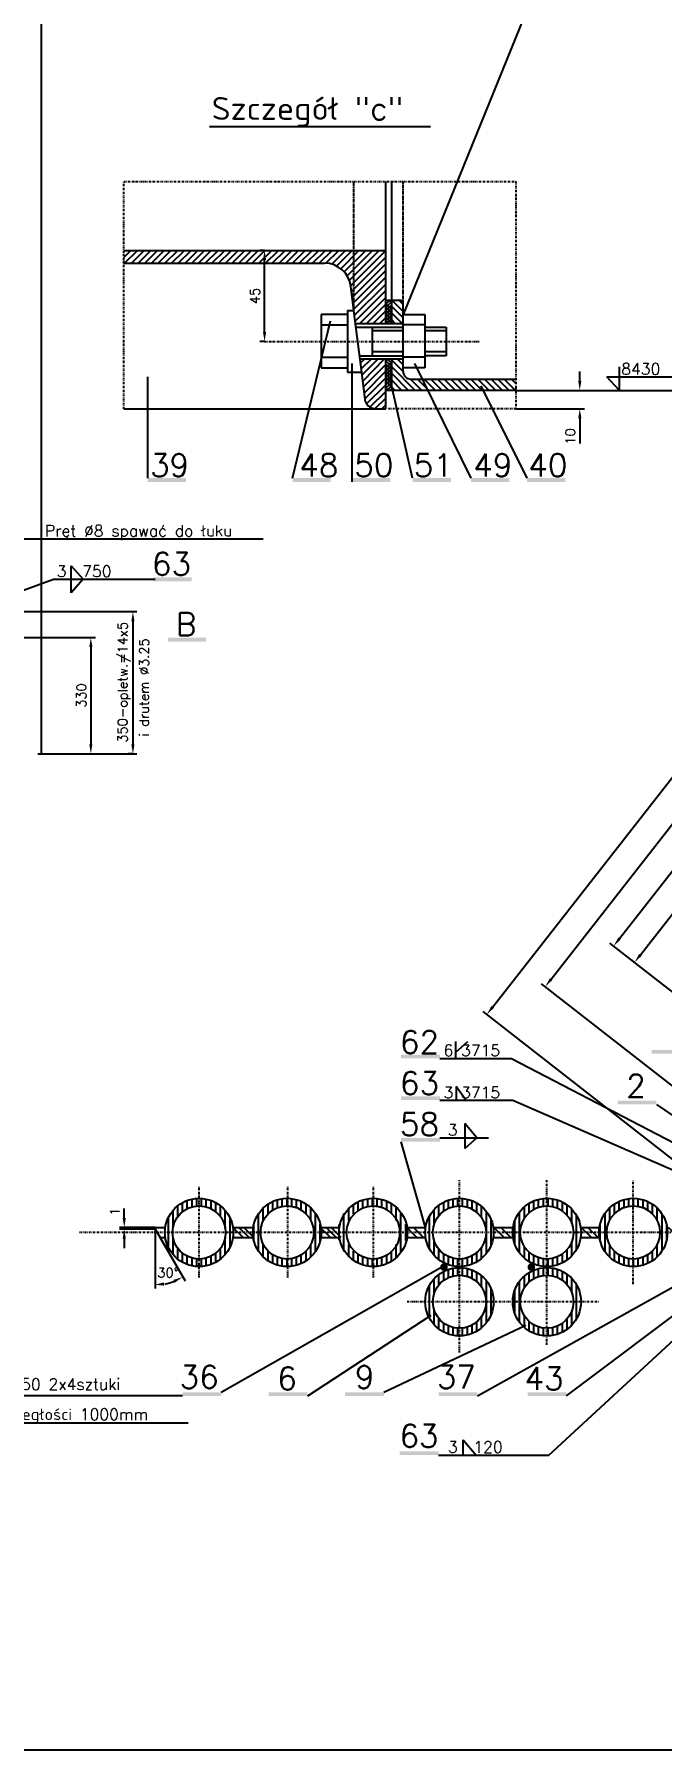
# Model space of a CAD drawing. Extents: x 5 to 1183, y 5 to 835.
# Drawn here: x 464.7 to 629.9, y 5 to 456.9 of the extents above; entities that cross this region are included whole.
import ezdxf
from ezdxf.enums import TextEntityAlignment as Align

# ---------------------------------------------------------------- set-up
doc = ezdxf.new("R2010")
doc.units = 0
doc.header["$MEASUREMENT"] = 0
doc.linetypes.add('DASHDOT', pattern=[1, 0.5, -0.25, 0, -0.25])
doc.linetypes.add('HIDDEN', pattern=[0.375, 0.25, -0.125])
doc.layers.get('0').update_dxf_attribs({"linetype": 'CONTINUOUS'})
for name, color, linetype in [('CIENKA', 3, 'CONTINUOUS'), ('KRESKA', 6, 'HIDDEN'), ('OSIE', 1, 'DASHDOT')]:
    doc.layers.add(name, color=color, linetype=linetype)
doc.styles.add('ROMANS', font='romans')

# ---------------------------------------------------------------- blocks, each defined once
blk = doc.blocks.new('*X2')
at = {"color": 0}
for p, q in [((640.02, 519.63), (637.33, 522.33)), ((641.79, 519.63), (639.1, 522.32)), ((663, 519.63), (660.31, 522.32)), ((664.77, 519.63), (662.08, 522.32)), ((685.98, 519.64), (683.3, 522.32)), ((687.75, 519.64), (685.06, 522.32)), ((708.96, 519.64), (706.28, 522.32)), ((710.73, 519.64), (708.05, 522.32))]:
    blk.add_line(p, q, dxfattribs=at)
blk = doc.blocks.new('*X38')
at = {"color": 0}
for p, q in [((618.75, 147.19), (618.75, 149.45)), ((620, 147.81), (620, 149.91)), ((621.25, 148.14), (621.25, 150.16)), ((622.5, 148.24), (622.5, 150.24)), ((623.75, 148.12), (623.75, 150.15)), ((625, 147.76), (625, 149.87)), ((626.25, 147.11), (626.25, 149.4)), ((641.25, 147.51), (641.25, 149.2)), ((642.5, 147.59), (642.5, 149.74)), ((643.75, 148.03), (643.75, 150.08)), ((645, 148.23), (645, 150.23)), ((646.25, 148.2), (646.25, 150.21)), ((647.5, 147.94), (647.5, 150.01)), ((648.75, 147.42), (648.75, 149.62)), ((615, 136.17), (615, 146.31)), ((616.25, 144.52), (616.25, 147.78)), ((617.5, 146.21), (617.5, 148.77)), ((627.5, 146.08), (627.5, 148.68)), ((628.75, 144.27), (628.75, 147.66)), ((630, 136.37), (630, 146.12)), ((637.5, 137.04), (637.5, 145.45)), ((638.75, 143.25), (638.75, 147.24)), ((640, 145.63), (640, 148.4)), ((650, 146.57), (650, 149.01)), ((651.25, 145.17), (651.25, 148.13)), ((652.5, 135.64), (652.5, 146.85)), ((653.75, 137.75), (653.75, 144.74)), ((613.75, 138.89), (613.75, 143.6)), ((631.25, 139.42), (631.25, 143.07)), ((616.25, 134.71), (616.25, 137.97)), ((617.5, 133.72), (617.5, 136.28)), ((627.5, 133.8), (627.5, 136.41)), ((628.75, 134.83), (628.75, 138.22)), ((638.75, 135.24), (638.75, 139.24)), ((640, 134.09), (640, 136.86)), ((650, 133.47), (650, 135.92)), ((651.25, 134.36), (651.25, 137.31)), ((618.75, 133.03), (618.75, 135.29)), ((620, 132.58), (620, 134.68)), ((621.25, 132.32), (621.25, 134.34)), ((622.5, 132.24), (622.5, 134.24)), ((623.75, 132.34), (623.75, 134.37)), ((625, 132.62), (625, 134.73)), ((626.25, 133.09), (626.25, 135.37)), ((641.25, 133.29), (641.25, 134.97)), ((642.5, 132.74), (642.5, 134.9)), ((643.75, 132.41), (643.75, 134.45)), ((645, 132.25), (645, 134.26)), ((646.25, 132.28), (646.25, 134.29)), ((647.5, 132.48), (647.5, 134.55)), ((648.75, 132.87), (648.75, 135.07))]:
    blk.add_line(p, q, dxfattribs=at)
blk = doc.blocks.new('*X39')
at = {"color": 0}
for p, q in [((550, 147.15), (550, 149.42)), ((551.25, 147.78), (551.25, 149.89)), ((552.5, 148.13), (552.5, 150.15)), ((553.75, 148.24), (553.75, 150.24)), ((555, 148.13), (555, 150.16)), ((556.25, 147.79), (556.25, 149.89)), ((557.5, 147.16), (557.5, 149.43)), ((572.5, 146.88), (572.5, 149.23)), ((573.75, 147.61), (573.75, 149.76)), ((575, 148.05), (575, 150.09)), ((576.25, 148.23), (576.25, 150.23)), ((577.5, 148.19), (577.5, 150.2)), ((578.75, 147.92), (578.75, 150)), ((580, 147.39), (580, 149.6)), ((596.25, 147.35), (596.25, 149.57)), ((597.5, 147.9), (597.5, 149.98)), ((598.75, 148.18), (598.75, 150.2)), ((600, 148.24), (600, 150.24)), ((601.25, 148.06), (601.25, 150.1)), ((602.5, 147.65), (602.5, 149.79)), ((603.75, 146.93), (603.75, 149.27)), ((546.25, 136.29), (546.25, 146.2)), ((547.5, 144.37), (547.5, 147.71)), ((548.75, 146.13), (548.75, 148.72)), ((558.75, 146.15), (558.75, 148.73)), ((560, 144.42), (560, 147.73)), ((561.25, 136.25), (561.25, 146.24)), ((568.75, 136.94), (568.75, 145.55)), ((570, 143.42), (570, 147.3)), ((571.25, 145.69), (571.25, 148.44)), ((581.25, 146.52), (581.25, 148.98)), ((582.5, 145.09), (582.5, 148.09)), ((583.75, 135.71), (583.75, 146.78)), ((585, 137.88), (585, 144.61)), ((592.5, 135.81), (592.5, 146.68)), ((593.75, 144.97), (593.75, 148.02)), ((595, 146.45), (595, 148.93)), ((605, 145.79), (605, 148.5)), ((606.25, 143.64), (606.25, 147.39)), ((607.5, 136.8), (607.5, 145.69)), ((545, 139.19), (545, 143.3)), ((562.5, 139.09), (562.5, 143.4)), ((591.25, 138.07), (591.25, 144.41)), ((547.5, 134.78), (547.5, 138.11)), ((548.75, 133.77), (548.75, 136.36)), ((558.75, 133.75), (558.75, 136.33)), ((560, 134.76), (560, 138.07)), ((570, 135.18), (570, 139.07)), ((571.25, 134.05), (571.25, 136.79)), ((572.5, 133.26), (572.5, 135.61)), ((581.25, 133.51), (581.25, 135.96)), ((582.5, 134.4), (582.5, 137.39)), ((593.75, 134.47), (593.75, 137.51)), ((595, 133.55), (595, 136.03)), ((605, 133.99), (605, 136.7)), ((606.25, 135.1), (606.25, 138.84)), ((550, 133.07), (550, 135.34)), ((551.25, 132.6), (551.25, 134.71)), ((552.5, 132.33), (552.5, 134.36)), ((553.75, 132.24), (553.75, 134.24)), ((555, 132.33), (555, 134.35)), ((556.25, 132.59), (556.25, 134.7)), ((557.5, 133.06), (557.5, 135.33)), ((573.75, 132.72), (573.75, 134.87)), ((573.75, 129.37), (573.75, 131.52)), ((575, 132.4), (575, 134.44)), ((575, 129.8), (575, 131.84)), ((576.25, 132.25), (576.25, 134.25)), ((576.25, 129.99), (576.25, 131.99)), ((577.5, 132.28), (577.5, 134.29)), ((577.5, 129.95), (577.5, 131.96)), ((578.75, 132.49), (578.75, 134.56)), ((578.75, 129.68), (578.75, 131.75)), ((580, 132.89), (580, 135.1)), ((580, 129.15), (580, 131.35)), ((596.25, 132.92), (596.25, 135.14)), ((596.25, 129.1), (596.25, 131.32)), ((597.5, 132.51), (597.5, 134.59)), ((597.5, 129.65), (597.5, 131.73)), ((598.75, 132.29), (598.75, 134.3)), ((598.75, 129.94), (598.75, 131.95)), ((600, 132.25), (600, 134.25)), ((600, 129.99), (600, 131.99)), ((601.25, 132.38), (601.25, 134.42)), ((601.25, 129.82), (601.25, 131.86)), ((602.5, 132.7), (602.5, 134.84)), ((602.5, 129.4), (602.5, 131.54)), ((603.75, 133.22), (603.75, 135.55)), ((568.75, 118.69), (568.75, 127.3)), ((570, 125.17), (570, 129.06)), ((571.25, 127.45), (571.25, 130.19)), ((572.5, 128.63), (572.5, 130.98)), ((581.25, 128.28), (581.25, 130.73)), ((582.5, 126.85), (582.5, 129.84)), ((583.75, 117.46), (583.75, 128.53)), ((592.5, 117.56), (592.5, 128.43)), ((593.75, 126.73), (593.75, 129.77)), ((595, 128.21), (595, 130.69)), ((603.75, 128.69), (603.75, 131.02)), ((605, 127.54), (605, 130.25)), ((606.25, 125.4), (606.25, 129.14)), ((607.5, 118.55), (607.5, 127.44)), ((585, 119.63), (585, 126.36)), ((591.25, 119.83), (591.25, 126.17)), ((570, 116.94), (570, 120.82)), ((571.25, 115.8), (571.25, 118.55)), ((581.25, 115.26), (581.25, 117.72)), ((582.5, 116.15), (582.5, 119.15)), ((593.75, 116.22), (593.75, 119.27)), ((595, 115.31), (595, 117.79)), ((605, 115.74), (605, 118.45)), ((606.25, 116.85), (606.25, 120.6)), ((572.5, 115.01), (572.5, 117.36)), ((573.75, 114.48), (573.75, 116.63)), ((575, 114.15), (575, 116.2)), ((576.25, 114.01), (576.25, 116.01)), ((577.5, 114.04), (577.5, 116.05)), ((578.75, 114.24), (578.75, 116.32)), ((580, 114.64), (580, 116.85)), ((596.25, 114.67), (596.25, 116.89)), ((597.5, 114.26), (597.5, 116.34)), ((598.75, 114.04), (598.75, 116.06)), ((600, 114), (600, 116)), ((601.25, 114.14), (601.25, 116.18)), ((602.5, 114.45), (602.5, 116.59)), ((603.75, 114.97), (603.75, 117.31))]:
    blk.add_line(p, q, dxfattribs=at)
blk = doc.blocks.new('*X40')
at = {"color": 0}
for p, q in [((503.75, 146.74), (503.75, 149.13)), ((505, 147.52), (505, 149.7)), ((506.25, 148), (506.25, 150.05)), ((507.5, 148.22), (507.5, 150.22)), ((508.75, 148.21), (508.75, 150.22)), ((510, 147.98), (510, 150.04)), ((511.25, 147.49), (511.25, 149.67)), ((527.5, 147.14), (527.5, 149.42)), ((528.75, 147.77), (528.75, 149.88)), ((530, 148.13), (530, 150.15)), ((531.25, 148.24), (531.25, 150.24)), ((532.5, 148.13), (532.5, 150.16)), ((533.75, 147.79), (533.75, 149.89)), ((535, 147.17), (535, 149.43)), ((500, 137.3), (500, 145.19)), ((501.25, 142.73), (501.25, 147.09)), ((502.5, 145.46), (502.5, 148.3)), ((512.5, 146.68), (512.5, 149.09)), ((513.75, 145.36), (513.75, 148.24)), ((515, 142.36), (515, 147.01)), ((516.25, 137.45), (516.25, 145.04)), ((523.75, 136.3), (523.75, 146.19)), ((525, 144.36), (525, 147.7)), ((526.25, 146.12), (526.25, 148.71)), ((536.25, 146.16), (536.25, 148.74)), ((537.5, 144.43), (537.5, 147.74)), ((538.75, 136.24), (538.75, 146.25)), ((515, 135.48), (515, 140.13)), ((522.5, 139.22), (522.5, 143.27)), ((540, 139.06), (540, 143.43)), ((501.25, 135.39), (501.25, 139.75)), ((502.5, 134.19), (502.5, 137.03)), ((503.75, 133.36), (503.75, 135.75)), ((512.5, 133.4), (512.5, 135.81)), ((513.75, 134.25), (513.75, 137.13)), ((525, 134.79), (525, 138.13)), ((526.25, 133.77), (526.25, 136.36)), ((536.25, 133.75), (536.25, 136.32)), ((537.5, 134.75), (537.5, 138.05)), ((505, 132.79), (505, 134.96)), ((506.25, 132.43), (506.25, 134.49)), ((507.5, 132.26), (507.5, 134.27)), ((508.75, 132.27), (508.75, 134.27)), ((510, 132.45), (510, 134.51)), ((511.25, 132.82), (511.25, 135)), ((527.5, 133.07), (527.5, 135.35)), ((528.75, 132.6), (528.75, 134.71)), ((530, 132.33), (530, 134.36)), ((531.25, 132.24), (531.25, 134.24)), ((532.5, 132.33), (532.5, 134.35)), ((533.75, 132.59), (533.75, 134.7)), ((535, 133.05), (535, 135.32))]:
    blk.add_line(p, q, dxfattribs=at)
blk = doc.blocks.new('*X41')
at = {"color": 0}
for p, q in [((521.25, 139.9), (518.56, 142.59)), ((544.23, 139.9), (541.54, 142.59))]:
    blk.add_line(p, q, dxfattribs=at)
blk = doc.blocks.new('*X42')
at = {"color": 0}
for p, q in [((475.88, 398.09), (477.72, 399.94)), ((476.11, 396.56), (479.49, 399.94)), ((477.88, 396.56), (481.25, 399.94)), ((479.65, 396.56), (483.02, 399.94)), ((481.42, 396.56), (484.79, 399.94)), ((483.18, 396.56), (486.56, 399.94)), ((484.95, 396.56), (488.32, 399.94)), ((486.72, 396.56), (490.09, 399.94)), ((488.49, 396.56), (491.86, 399.94)), ((490.25, 396.56), (493.63, 399.94)), ((492.02, 396.56), (495.4, 399.94)), ((493.79, 396.56), (497.16, 399.94)), ((495.56, 396.56), (498.93, 399.94)), ((497.33, 396.56), (500.7, 399.94)), ((499.09, 396.56), (502.47, 399.94)), ((500.86, 396.56), (504.23, 399.94)), ((502.63, 396.56), (506, 399.94)), ((504.4, 396.56), (507.77, 399.94)), ((506.16, 396.56), (509.54, 399.94)), ((507.93, 396.56), (511.3, 399.94)), ((509.7, 396.56), (513.07, 399.94)), ((511.47, 396.56), (514.84, 399.94)), ((513.24, 396.56), (516.61, 399.94)), ((515, 396.56), (518.38, 399.94)), ((516.77, 396.56), (520.14, 399.94)), ((518.54, 396.56), (521.91, 399.94)), ((520.31, 396.56), (523.68, 399.94)), ((522.07, 396.56), (525.45, 399.94)), ((523.84, 396.56), (527.21, 399.94)), ((525.61, 396.56), (528.98, 399.94)), ((527.38, 396.56), (530.75, 399.94)), ((529.13, 396.55), (532.52, 399.94)), ((530.65, 396.3), (534.29, 399.94)), ((531.92, 395.8), (536.05, 399.94)), ((533, 395.12), (537.82, 399.94)), ((533.93, 394.27), (539.59, 399.94)), ((534.69, 393.26), (541.36, 399.94)), ((535.28, 392.09), (543.12, 399.94)), ((535.65, 390.7), (544.87, 399.91)), ((535.86, 389.13), (544.87, 398.15)), ((536.05, 387.56), (544.87, 396.38)), ((536.25, 385.99), (544.87, 394.61)), ((536.45, 384.42), (544.87, 392.84)), ((536.65, 382.85), (544.87, 391.08)), ((538.02, 380.69), (544.87, 387.54)), ((539.79, 380.69), (544.87, 385.77)), ((541.56, 380.69), (544.87, 384)), ((543.32, 380.69), (544.87, 382.24))]:
    blk.add_line(p, q, dxfattribs=at)
blk = doc.blocks.new('*X43')
at = {"color": 0}
for p, q in [((538.24, 370.3), (539.33, 371.39)), ((538.43, 368.73), (541.1, 371.39)), ((538.63, 367.16), (542.87, 371.39)), ((539.03, 364.02), (544.87, 369.86)), ((539.23, 362.45), (544.87, 368.09)), ((539.43, 360.88), (544.87, 366.33)), ((539.81, 359.5), (544.87, 364.56)), ((540.72, 358.64), (544.87, 362.79)), ((542.12, 358.27), (544.87, 361.02)), ((543.85, 358.23), (544.87, 359.26))]:
    blk.add_line(p, q, dxfattribs=at)
blk = doc.blocks.new('*X44')
at = {"color": 0}
for p, q in [((544.87, 384.89), (546.83, 386.85)), ((544.87, 385.77), (545.95, 386.85)), ((544.87, 386.66), (545.06, 386.85)), ((546.46, 384.27), (544.87, 385.86)), ((544.87, 384), (546.46, 385.59)), ((546.46, 383.39), (544.87, 384.97)), ((544.87, 383.12), (546.46, 384.71)), ((546.46, 382.5), (544.87, 384.09)), ((546.46, 386.04), (545.65, 386.85)), ((544.87, 382.24), (546.46, 383.83)), ((546.46, 381.62), (544.87, 383.21)), ((544.87, 381.35), (546.46, 382.94)), ((546.51, 380.69), (544.87, 382.32)), ((545.62, 380.69), (544.87, 381.44)), ((545.09, 380.69), (546.46, 382.06)), ((544.87, 370.75), (545.52, 371.39)), ((546.46, 369.24), (544.87, 370.83)), ((544.87, 368.98), (546.46, 370.57)), ((546.46, 370.13), (545.2, 371.39)), ((546.46, 371.01), (546.08, 371.39)), ((546.46, 368.36), (544.87, 369.95)), ((544.87, 368.09), (546.46, 369.68)), ((546.46, 367.48), (544.87, 369.06)), ((544.87, 367.21), (546.46, 368.8)), ((546.46, 366.59), (544.87, 368.18)), ((544.87, 366.33), (546.46, 367.92)), ((546.46, 365.71), (544.87, 367.3)), ((544.87, 365.44), (546.46, 367.03)), ((546.46, 364.82), (544.87, 366.41)), ((544.87, 364.56), (546.46, 366.15)), ((546.46, 363.94), (544.87, 365.53)), ((544.87, 363.67), (546.46, 365.26)), ((545.57, 363.07), (544.87, 363.76)), ((545.15, 363.07), (546.46, 364.38)), ((546.03, 363.07), (546.46, 363.5))]:
    blk.add_line(p, q, dxfattribs=at)

msp = doc.modelspace()

# ---------------------------------------------------------------- linework, layer by layer
for p, q in [((466.54, 504.78), (466.54, 267.36)), ((557.25, 399.94), (557.25, 417.95)), ((558.84, 386.87), (558.84, 417.95)), ((488.26, 399.94), (557.25, 399.94)), ((557.25, 386.66), (557.25, 399.94)), ((488.26, 396.56), (541.13, 396.56)), ((549.23, 381.32), (548.07, 390.44)), ((547.15, 384.08), (548.87, 384.12)), ((547.15, 384.08), (547.15, 367.83)), ((557.25, 386.85), (559.44, 386.85)), ((557.25, 380.69), (557.25, 386.66)), ((558.84, 381.31), (558.84, 386.87)), ((559.44, 386.85), (560.83, 386.85)), ((561.83, 380.43), (561.83, 385.85)), ((547.15, 383.09), (540.24, 383.09)), ((540.24, 383.09), (540.24, 369.03)), ((540.24, 380.32), (547.15, 380.32)), ((550.51, 371.19), (549.23, 381.32)), ((549.31, 380.69), (556.48, 380.69)), ((549.43, 379.74), (561.83, 379.74)), ((556.48, 380.69), (557.35, 380.69)), ((557.35, 380.69), (559, 380.69)), ((558.84, 380.69), (558.84, 381.31)), ((559, 380.69), (561.83, 380.69)), ((561.83, 383.09), (567.57, 383.09)), ((561.83, 371.23), (561.83, 380.43)), ((567.57, 380.32), (561.83, 380.32)), ((567.57, 383.09), (567.57, 369.03)), ((567.57, 379.73), (573.12, 379.73)), ((573.12, 379.73), (573.12, 372.2)), ((540.24, 371.8), (547.15, 371.8)), ((550.39, 372.13), (561.83, 372.13)), ((550.48, 371.39), (557.01, 371.39)), ((551.91, 360.08), (550.51, 371.19)), ((557.01, 371.39), (558.63, 371.39)), ((557.25, 363.22), (557.25, 371.39)), ((558.63, 371.39), (561.83, 371.39)), ((558.84, 363.26), (558.84, 371.39)), ((567.57, 371.8), (561.83, 371.8)), ((561.83, 368.05), (561.83, 371.23)), ((573.12, 372.2), (567.57, 372.2)), ((540.24, 369.03), (547.15, 369.03)), ((547.15, 367.83), (550.93, 367.85)), ((567.57, 369.03), (561.83, 369.03)), ((563.83, 366.05), (591.48, 366.05)), ((557.25, 358.2), (557.25, 363.22)), ((558.66, 363.07), (557.25, 363.07)), ((591.48, 363.07), (558.66, 363.07)), ((558.84, 363.07), (558.84, 363.26)), ((488.26, 358.2), (557.18, 358.2)), ((554.63, 358.28), (557.25, 358.2)), ((465.62, 267.36), (467.46, 267.36)), ((496.57, 142.59), (496.57, 142.08)), ((496.57, 142.59), (499.19, 142.59)), ((496.57, 142.08), (497.85, 139.9)), ((517.28, 142.59), (522.37, 142.59)), ((539.95, 142.59), (545.04, 142.59)), ((562.66, 142.59), (567.75, 142.59)), ((585.55, 142.59), (590.77, 142.59)), ((608.57, 142.59), (613.54, 142.59)), ((497.85, 139.9), (499.19, 139.9)), ((517.28, 139.9), (522.37, 139.9)), ((539.95, 139.9), (545.04, 139.9)), ((562.66, 139.9), (567.75, 139.9)), ((585.55, 139.9), (590.77, 139.9)), ((608.57, 139.9), (613.54, 139.9))]:
    msp.add_line(p, q)
msp.add_lwpolyline([(5, 5), (1183, 5), (1183, 835), (5, 835)], close=True)
at = {"const_width": 1}
for points in [[(572.07, 132.12, 1), (573.07, 132.12, 1)], [(595.08, 132.12, 1), (596.08, 132.12, 1)]]:
    msp.add_lwpolyline(points, format="xyb", close=True, dxfattribs=at)
for centre, radius in [((508.09, 141.24), 9), ((531.27, 141.24), 9), ((553.94, 141.24), 9), ((576.65, 141.24), 9), ((599.67, 141.24), 9), ((622.44, 141.24), 9), ((508.09, 141.24), 7), ((531.27, 141.24), 7), ((553.94, 141.24), 7), ((576.65, 141.24), 7), ((599.67, 141.24), 7), ((622.44, 141.24), 7), ((576.65, 123), 9), ((599.67, 123), 9), ((576.65, 123), 7), ((599.67, 123), 7)]:
    msp.add_circle(centre, radius)
for centre, radius, start, end in [((541.13, 389.56), 7, 7.2042, 90), ((560.83, 385.85), 1, 0, 90), ((563.83, 368.05), 2, 180, 270), ((554.47, 360.98), 2.71, 199.328, 273.4237)]:
    msp.add_arc(centre, radius, start, end)
at = {"layer": 'CIENKA'}
for p, q in [((596, 467.3), (561.83, 383.09)), ((510.82, 432.54), (569.06, 432.54)), ((585.42, 200.66), (763.96, 429.18)), ((600.79, 207.97), (760.58, 412.49)), ((525.34, 399.94), (524.09, 399.94)), ((525.34, 378.45), (525.34, 397.44)), ((549.24, 381.42), (557.25, 389.35)), ((618.82, 218.69), (754.55, 392.41)), ((561.83, 382.17), (558.84, 385.15)), ((561.83, 383.88), (558.87, 386.84)), ((561.83, 385.7), (560.68, 386.85)), ((532.7, 339.95), (542.74, 381.42)), ((553.71, 379.74), (553.71, 372.2)), ((561.54, 380.69), (558.84, 383.39)), ((559.77, 380.69), (558.84, 381.62)), ((525.35, 375.95), (524.09, 375.95)), ((561.83, 378.72), (553.71, 378.72)), ((573.12, 378.72), (567.57, 378.72)), ((551.26, 365.55), (556.93, 371.35)), ((561.83, 373.18), (553.71, 373.18)), ((561.83, 368.03), (558.84, 371.01)), ((561.83, 369.79), (560.23, 371.39)), ((573.12, 373.18), (567.57, 373.18)), ((494.58, 339.95), (494.58, 366.65)), ((548.37, 338.95), (548.37, 370.18)), ((564.33, 339.95), (558.41, 366.05)), ((565.02, 363.07), (558.84, 369.24)), ((563.25, 363.07), (558.84, 367.48)), ((566.79, 363.07), (563.81, 366.05)), ((579.71, 339.95), (564.91, 370.18)), ((568.56, 363.07), (565.58, 366.05)), ((570.32, 363.07), (567.34, 366.05)), ((572.09, 363.07), (569.11, 366.05)), ((573.86, 363.07), (570.88, 366.05)), ((575.63, 363.07), (572.65, 366.05)), ((577.4, 363.07), (574.42, 366.05)), ((579.16, 363.07), (576.18, 366.05)), ((580.93, 363.07), (577.95, 366.05)), ((582.66, 363.07), (579.68, 366.05)), ((584.47, 363.07), (581.49, 366.05)), ((586.23, 363.07), (583.25, 366.05)), ((588, 363.07), (585.02, 366.05)), ((589.77, 363.07), (586.79, 366.05)), ((591.4, 363.07), (588.41, 366.05)), ((591.48, 364.89), (590.32, 366.05)), ((608.34, 365.57), (608.34, 368.07)), ((618.7, 363.09), (615.46, 366.65)), ((615.46, 366.65), (637.01, 366.65)), ((618.7, 369.29), (618.7, 363.09)), ((561.49, 363.07), (558.84, 365.71)), ((559.72, 363.07), (558.84, 363.94)), ((594.48, 339.95), (582.35, 364.27)), ((591.48, 363.07), (645.34, 363.07)), ((591.48, 358.2), (609.59, 358.2)), ((608.34, 355.7), (608.34, 353.2)), ((608.34, 353.2), (608.34, 349.06)), ((425.02, 323.95), (524.98, 323.95)), ((474.4, 309.75), (474.4, 316.86)), ((474.4, 316.86), (477.54, 313.3)), ((430.09, 298.87), (469.77, 313.3)), ((469.77, 313.3), (496.53, 313.3)), ((477.54, 313.3), (474.4, 309.75)), ((433.5, 304.85), (491.71, 304.85)), ((490.68, 304.73), (489.43, 304.73)), ((490.68, 302.23), (490.68, 269.81)), ((624.32, 214.39), (691.05, 299.8)), ((433.48, 297.96), (480.84, 297.96)), ((479.59, 295.46), (479.59, 269.86)), ((467.46, 267.36), (480.84, 267.36)), ((480.84, 267.36), (491.71, 267.36)), ((490.68, 267.31), (489.43, 267.31)), ((658.27, 184.69), (616.29, 217.48)), ((622.78, 212.42), (621.8, 213.19)), ((658.64, 159.61), (598.27, 206.77)), ((665.74, 134.73), (582.9, 199.46)), ((575.63, 191.52), (575.63, 187.03)), ((575.63, 188.63), (578.85, 191.52)), ((571.53, 187.08), (590.38, 187.08)), ((590.38, 187.08), (674.39, 143.28)), ((578.34, 176.08), (575.77, 179.65)), ((575.77, 179.65), (575.77, 176.08)), ((571.53, 176.11), (590.74, 176.11)), ((590.74, 176.11), (668.12, 142.23)), ((628.5, 174.99), (657.91, 154.84)), ((578.09, 169.99), (578.09, 163.37)), ((581.21, 166.15), (578.09, 169.99)), ((567.75, 142.59), (561.3, 165.16)), ((571.53, 166.16), (584.33, 166.16)), ((578.09, 163.37), (581.21, 166.15)), ((488.39, 145.09), (488.39, 147.59)), ((496.57, 142.59), (487.14, 142.59)), ((496.57, 142.08), (487.14, 142.08)), ((496.57, 142.08), (496.57, 126.49)), ((488.39, 139.58), (488.39, 137.08)), ((504.56, 128.38), (497.85, 139.9)), ((581.39, 98.17), (656.22, 139.89)), ((600.21, 82.62), (662.42, 140.03)), ((604.85, 98.17), (657.42, 137.72)), ((513.95, 99.17), (572.22, 132.31)), ((536.69, 98.17), (569.17, 119.47)), ((556.77, 99.17), (594.15, 116.81)), ((503.73, 98.17), (432.23, 98.17)), ((432.23, 91.08), (505.25, 91.08)), ((577.62, 82.6), (577.62, 86.59)), ((577.62, 86.59), (581.03, 82.6)), ((571.17, 82.62), (600.21, 82.62))]:
    msp.add_line(p, q, dxfattribs=at)
msp.add_arc((496.13, 141.96), 14.61, 281.6559, 291.4719, dxfattribs=at)
for points in [[(524.92, 397.44), (525.76, 397.44), (525.34, 399.94)], [(524.92, 378.45), (525.76, 378.45), (525.34, 375.95)], [(607.93, 365.57), (608.76, 365.57), (608.34, 363.07)], [(607.93, 355.7), (608.76, 355.7), (608.34, 358.2)], [(490.26, 302.23), (491.09, 302.23), (490.68, 304.73)], [(479.18, 295.46), (480.01, 295.46), (479.59, 297.96)], [(479.18, 269.86), (480.01, 269.86), (479.59, 267.36)], [(490.26, 269.81), (491.09, 269.81), (490.68, 267.31)], [(618.49, 218.94), (619.15, 218.43), (617.28, 216.72)], [(623.99, 214.64), (624.65, 214.13), (622.78, 212.42)], [(600.47, 208.23), (601.12, 207.72), (599.25, 206)], [(585.09, 200.91), (585.75, 200.4), (583.88, 198.69)], [(488.81, 145.09), (487.97, 145.09), (488.39, 142.59)], [(488.81, 139.58), (487.97, 139.58), (488.39, 142.08)], [(498.84, 128.07), (498.9, 127.24), (496.38, 127.47)], [(501.3, 128.74), (501.67, 127.99), (503.72, 129.48)]]:
    msp.add_solid(points, dxfattribs=at)
for points in [[(494.58, 339.95), (494.58, 338.95), (504.65, 339.95), (504.65, 338.95)], [(532.7, 339.95), (532.7, 338.95), (542.78, 339.95), (542.78, 338.95)], [(548.37, 339.95), (548.37, 338.95), (558.45, 339.95), (558.45, 338.95)], [(564.33, 339.95), (564.33, 338.95), (574.4, 339.95), (574.4, 338.95)], [(579.71, 339.95), (579.71, 338.95), (589.79, 339.95), (589.79, 338.95)], [(594.48, 339.95), (594.48, 338.95), (604.55, 339.95), (604.55, 338.95)], [(496.13, 313.8), (496.13, 312.8), (506.17, 313.8), (506.17, 312.8)], [(499.88, 297.91), (499.88, 296.91), (509.92, 297.91), (509.92, 296.91)], [(561.3, 188.08), (561.3, 187.08), (571.53, 188.08), (571.53, 187.08)], [(627.3, 189.35), (627.3, 188.35), (637.53, 189.35), (637.53, 188.35)], [(561.3, 177.11), (561.3, 176.11), (571.53, 177.11), (571.53, 176.11)], [(618.28, 175.99), (618.28, 174.99), (628.5, 175.99), (628.5, 174.99)], [(561.3, 166.16), (561.3, 165.16), (571.53, 166.16), (571.53, 165.16)], [(503.73, 99.17), (503.73, 98.17), (513.95, 99.17), (513.95, 98.17)], [(526.46, 99.17), (526.46, 98.17), (536.69, 99.17), (536.69, 98.17)], [(546.55, 99.17), (546.55, 98.17), (556.77, 99.17), (556.77, 98.17)], [(571.17, 99.17), (571.17, 98.17), (581.39, 99.17), (581.39, 98.17)], [(594.62, 99.17), (594.62, 98.17), (604.85, 99.17), (604.85, 98.17)], [(560.94, 83.62), (560.94, 82.62), (571.17, 83.62), (571.17, 82.62)]]:
    msp.add_trace(points, dxfattribs=at)
at = {"layer": 'KRESKA'}
for p, q in [((548.87, 384.12), (548.87, 417.97)), ((561.83, 385.85), (561.83, 417.97))]:
    msp.add_line(p, q, dxfattribs=at)
at = {"layer": 'OSIE'}
for p, q in [((488.26, 418.06), (591.48, 418.06)), ((488.26, 399.36), (488.26, 418.06)), ((591.48, 418.06), (591.48, 365.25)), ((488.26, 397.36), (488.26, 399.36)), ((488.26, 358.2), (488.26, 397.36)), ((525.35, 375.95), (581.85, 375.95)), ((591.48, 365.25), (591.48, 363.86)), ((591.48, 363.86), (591.48, 358.2)), ((591.48, 358.2), (557.69, 358.2)), ((576.65, 109.62), (576.65, 154.99)), ((599.67, 111.64), (599.67, 154.99)), ((622.44, 127.62), (622.44, 154.99)), ((508.09, 129.37), (508.09, 153.24)), ((531.45, 129.37), (531.45, 153.24)), ((554.01, 129.37), (554.01, 153.24)), ((667.63, 141.24), (476.25, 141.24)), ((562.92, 123.04), (613.25, 123.04))]:
    msp.add_line(p, q, dxfattribs=at)

# ---------------------------------------------------------------- block references
at = {"layer": 'CIENKA'}
for name, p in [('*X42', (12.38, 0)), ('*X44', (12.38, 0)), ('*X43', (12.38, 0)), ('*X40', (0, 0)), ('*X39', (0, 0)), ('*X38', (0, 0)), ('*X41', (-1.55, 0)), ('*X41', (0, 0)), ('*X41', (1.3, 0)), ('*X2', (-74.56, -379.74))]:
    msp.add_blockref(name, p, dxfattribs=at)

# ---------------------------------------------------------------- texts
at = {"layer": 'CIENKA', "style": 'ROMANS'}
for s, height, p in [('Szczegół "c"', 6, (511.44, 434.32)), ('8430', 3, (619.28, 367.22)), ('39', 6, (495.19, 340.34)), ('48', 6, (534.47, 340.34)), ('50', 6, (548.95, 340.34)), ('51', 6, (564.62, 340.34)), ('49', 6, (580.29, 340.34)), ('40', 6, (594.77, 340.34)), ('Pręt %%c8 spawać do łuku', 3, (467.5, 324.57)), ('3  750', 3, (470.64, 313.93)), ('63', 6, (495.7, 314.35)), ('B', 6, (501.98, 298.45)), ('62', 6, (561.01, 188.4)), ('6 3715', 3, (572.47, 187.71)), ('63', 6, (561.01, 177.6)), ('2', 6, (620.55, 176.86)), ('3 3715', 3, (572.47, 176.61)), ('58', 6, (561.01, 166.76)), ('3', 3, (573.59, 166.76)), ('30%%127', 2.5, (497.11, 129.4)), ('36', 6, (502.97, 100.17)), ('6', 6, (528.71, 99.8)), ('9', 6, (549.12, 100.17)), ('37', 6, (570.69, 100.17)), ('43', 6, (593.79, 99.8)), ('Pr‘t %%C3.25 l=150 2x4sztuki', 3, (431.83, 99.77)), ('Spawać w odległości 1000mm', 3, (433.72, 91.84)), ('63', 6, (560.87, 84.65)), ('3  120', 3, (573.63, 83.23))]:
    msp.add_text(s, height=height, dxfattribs=at).set_placement(p)
for s, p in [('45', (522.84, 387.94)), ('10', (605.84, 350.91)), ('350-opletw.=14x5', (487.96, 286.17)), ('330', (477.09, 282.66))]:
    msp.add_text(s, height=2.5, rotation=90, dxfattribs=at).set_placement(p, align=Align.MIDDLE_CENTER)
for s, p in [('i drutem %%C3.25', (494.87, 271.91)), ('/', (489.23, 291.55)), ('1', (487.14, 145.64))]:
    msp.add_text(s, height=2.5, rotation=90, dxfattribs=at).set_placement(p)

doc.saveas('drawing.dxf')
